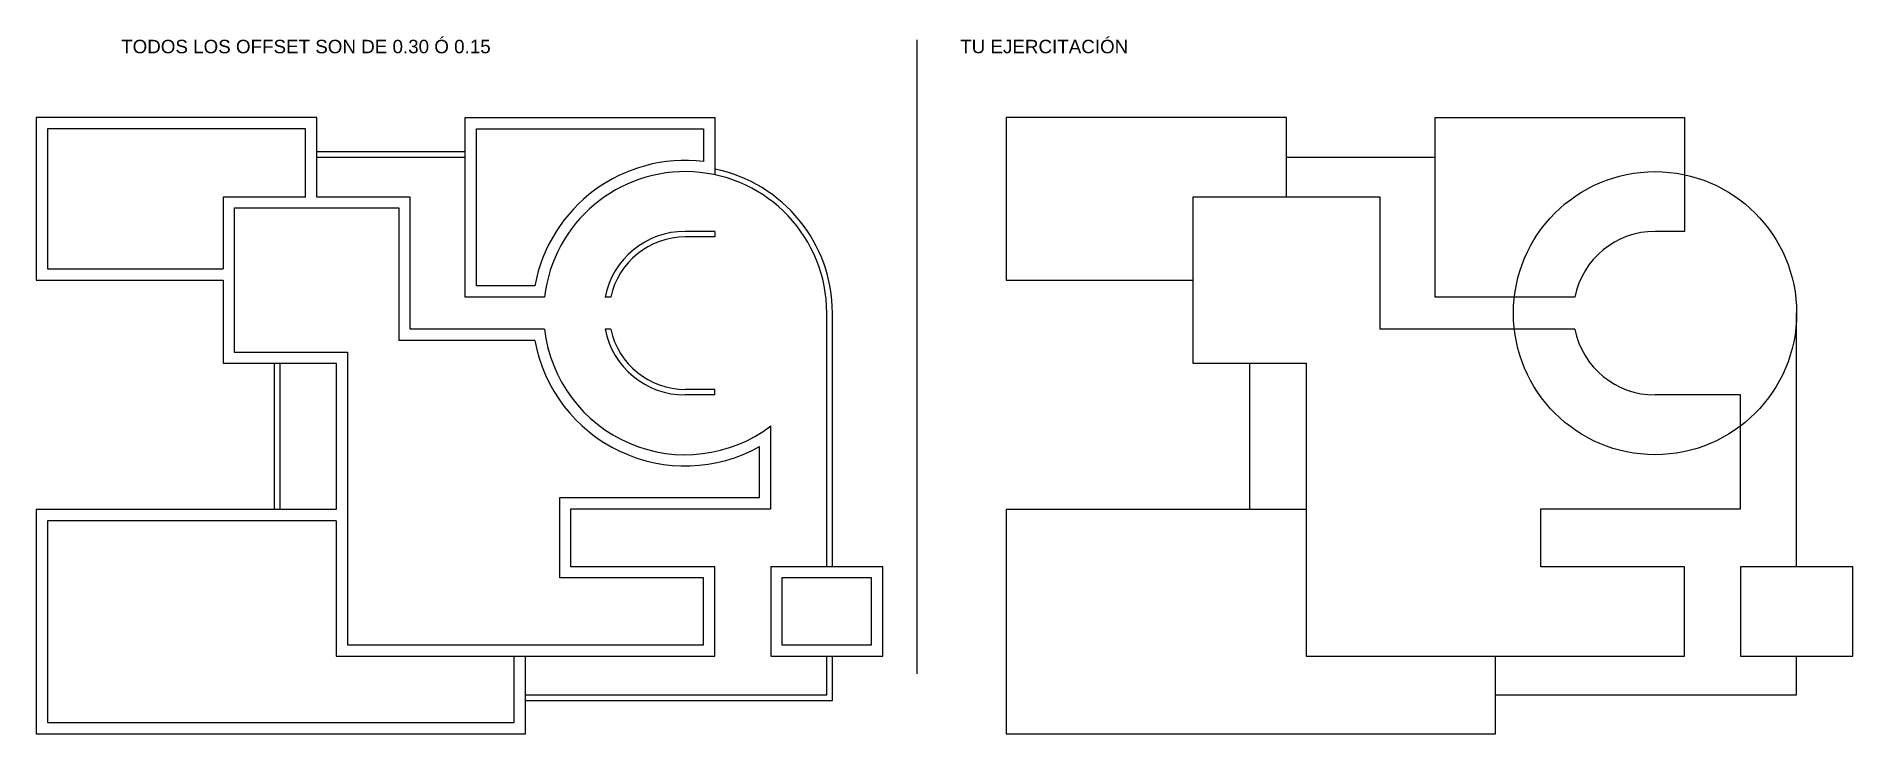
# Model space of a CAD drawing. Header units: metres. Extents: x 7.6 to 56.2, y 10.5 to 29.2.
import ezdxf

# ---------------------------------------------------------------- set-up
doc = ezdxf.new("R2010")
doc.units = ezdxf.units.M
doc.styles.get("Standard").update_dxf_attribs({"font": 'arial.ttf'})

msp = doc.modelspace()

# ---------------------------------------------------------------- linework, layer by layer
for p, q in [((31.2, 29.08), (31.2, 12.1)), ((41.095, 27), (33.59, 27)), ((33.59, 27), (33.59, 22.645)), ((41.095, 24.87), (41.095, 27)), ((45.07, 22.19), (45.07, 27)), ((45.07, 27), (51.75, 27)), ((51.75, 27), (51.75, 23.95)), ((41.095, 25.935), (45.07, 25.935)), ((43.6, 24.87), (38.59, 24.87)), ((38.59, 24.87), (38.59, 20.42)), ((43.6, 21.33), (43.6, 24.87)), ((51.75, 23.95), (50.96, 23.95)), ((33.59, 22.645), (38.59, 22.645)), ((48.813, 22.19), (45.07, 22.19)), ((54.75, 14.97), (54.75, 21.76)), ((48.813, 21.33), (43.6, 21.33)), ((38.59, 20.42), (41.62, 20.42)), ((40.105, 20.42), (40.105, 16.5)), ((41.62, 20.42), (41.62, 12.58)), ((53.25, 19.57), (50.96, 19.57)), ((53.25, 16.52), (53.25, 19.57)), ((41.62, 16.5), (33.59, 16.5)), ((33.59, 16.5), (33.59, 10.5)), ((47.902, 14.97), (47.902, 16.52)), ((47.902, 16.52), (53.25, 16.52)), ((51.75, 14.97), (47.902, 14.97)), ((51.75, 12.58), (51.75, 14.97)), ((56.25, 14.97), (53.25, 14.97)), ((53.25, 14.97), (53.25, 12.58)), ((56.25, 12.58), (56.25, 14.97)), ((41.62, 12.58), (51.75, 12.58)), ((46.685, 10.5), (46.685, 12.58)), ((53.25, 12.58), (56.25, 12.58)), ((54.75, 11.54), (54.75, 12.58)), ((46.685, 11.54), (54.75, 11.54)), ((33.59, 10.5), (46.685, 10.5))]:
    msp.add_line(p, q)
at = {"color": 8}
for p, q in [((19.11, 22.19), (19.11, 27)), ((19.11, 27), (25.79, 27)), ((25.79, 27), (25.79, 25.467)), ((19.41, 22.49), (19.41, 26.7)), ((19.41, 26.7), (25.49, 26.7)), ((25.49, 26.7), (25.49, 25.821)), ((15.135, 26.085), (19.11, 26.085)), ((15.135, 25.935), (19.11, 25.935)), ((12.63, 24.87), (12.63, 22.945)), ((14.835, 24.87), (12.63, 24.87)), ((17.64, 24.87), (15.135, 24.87)), ((17.64, 21.33), (17.64, 24.87)), ((17.34, 24.57), (12.93, 24.57)), ((12.93, 24.57), (12.93, 20.72)), ((17.34, 21.03), (17.34, 24.57)), ((25.79, 23.95), (25, 23.95)), ((25.79, 23.95), (25.79, 23.8)), ((25.79, 23.8), (25, 23.8)), ((12.63, 22.645), (12.63, 20.42)), ((20.976, 22.49), (19.41, 22.49)), ((21.234, 22.19), (19.11, 22.19)), ((23.006, 22.19), (22.853, 22.19)), ((28.79, 14.97), (28.79, 21.76)), ((28.94, 14.97), (28.94, 21.76)), ((20.976, 21.03), (17.34, 21.03)), ((21.234, 21.33), (17.64, 21.33)), ((23.006, 21.33), (22.853, 21.33)), ((12.93, 20.72), (15.96, 20.72)), ((15.96, 20.72), (15.96, 12.88)), ((12.63, 20.42), (15.66, 20.42)), ((13.995, 20.42), (13.995, 16.5)), ((14.145, 20.42), (14.145, 16.5)), ((15.66, 20.42), (15.66, 16.5)), ((25.79, 19.72), (25, 19.72)), ((25.79, 19.57), (25, 19.57)), ((25.79, 19.57), (25.79, 19.72)), ((27.29, 16.52), (27.29, 18.74)), ((26.99, 16.82), (26.99, 18.187)), ((21.642, 14.67), (21.642, 16.82)), ((21.642, 16.82), (26.99, 16.82)), ((15.66, 16.2), (15.66, 12.58)), ((21.942, 14.97), (21.942, 16.52)), ((21.942, 16.52), (27.29, 16.52)), ((25.49, 14.67), (21.642, 14.67)), ((25.79, 14.97), (21.942, 14.97)), ((25.49, 12.88), (25.49, 14.67)), ((25.79, 12.58), (25.79, 14.97)), ((15.96, 12.88), (25.49, 12.88)), ((15.66, 12.58), (25.79, 12.58))]:
    msp.add_line(p, q, dxfattribs=at)
for points in [[(15.135, 24.87), (15.135, 27), (7.63, 27), (7.63, 22.645), (12.63, 22.645)], [(14.835, 24.87), (14.835, 26.7), (7.93, 26.7), (7.93, 22.945), (12.63, 22.945)], [(15.66, 16.5), (7.63, 16.5), (7.63, 10.5), (20.725, 10.5), (20.725, 12.58)], [(15.66, 16.2), (7.93, 16.2), (7.93, 10.8), (20.425, 10.8), (20.425, 12.58)], [(20.725, 11.54), (28.79, 11.54), (28.79, 12.58)], [(20.725, 11.39), (28.94, 11.39), (28.94, 12.58)]]:
    msp.add_lwpolyline(points, dxfattribs=at)
for points in [[(27.29, 12.58), (30.29, 12.58), (30.29, 14.97), (27.29, 14.97)], [(27.59, 12.88), (29.99, 12.88), (29.99, 14.67), (27.59, 14.67)]]:
    msp.add_lwpolyline(points, close=True, dxfattribs=at)
msp.add_circle((50.96, 21.76), 3.79)
for radius, start, end in [(4.09, 83.1192, 169.7185), (3.79, 360, 173.4854), (3.94, 360, 78.4334), (2.19, 90, 168.6766), (2.04, 90, 167.8317), (4.09, 190.2815, 299.1142), (3.79, 186.5146, 307.1729), (2.19, 191.3234, 270), (2.04, 192.1683, 270)]:
    msp.add_arc((25, 21.76), radius, start, end, dxfattribs=at)
for start, end in [(90, 168.6766), (191.3234, 270)]:
    msp.add_arc((50.96, 21.76), 2.19, start, end)

# ---------------------------------------------------------------- texts
at = {"char_height": 0.36, "attachment_point": 1}
for s, insert in [('TODOS LOS OFFSET SON DE 0.30 Ó 0.15', (9.9, 29.08)), ('TU EJERCITACIÓN', (32.36, 29.08))]:
    msp.add_mtext_dynamic_manual_height_columns(s, width=20.1, gutter_width=12.5, heights=[0], dxfattribs=dict(at, insert=insert))

doc.saveas('drawing.dxf')
